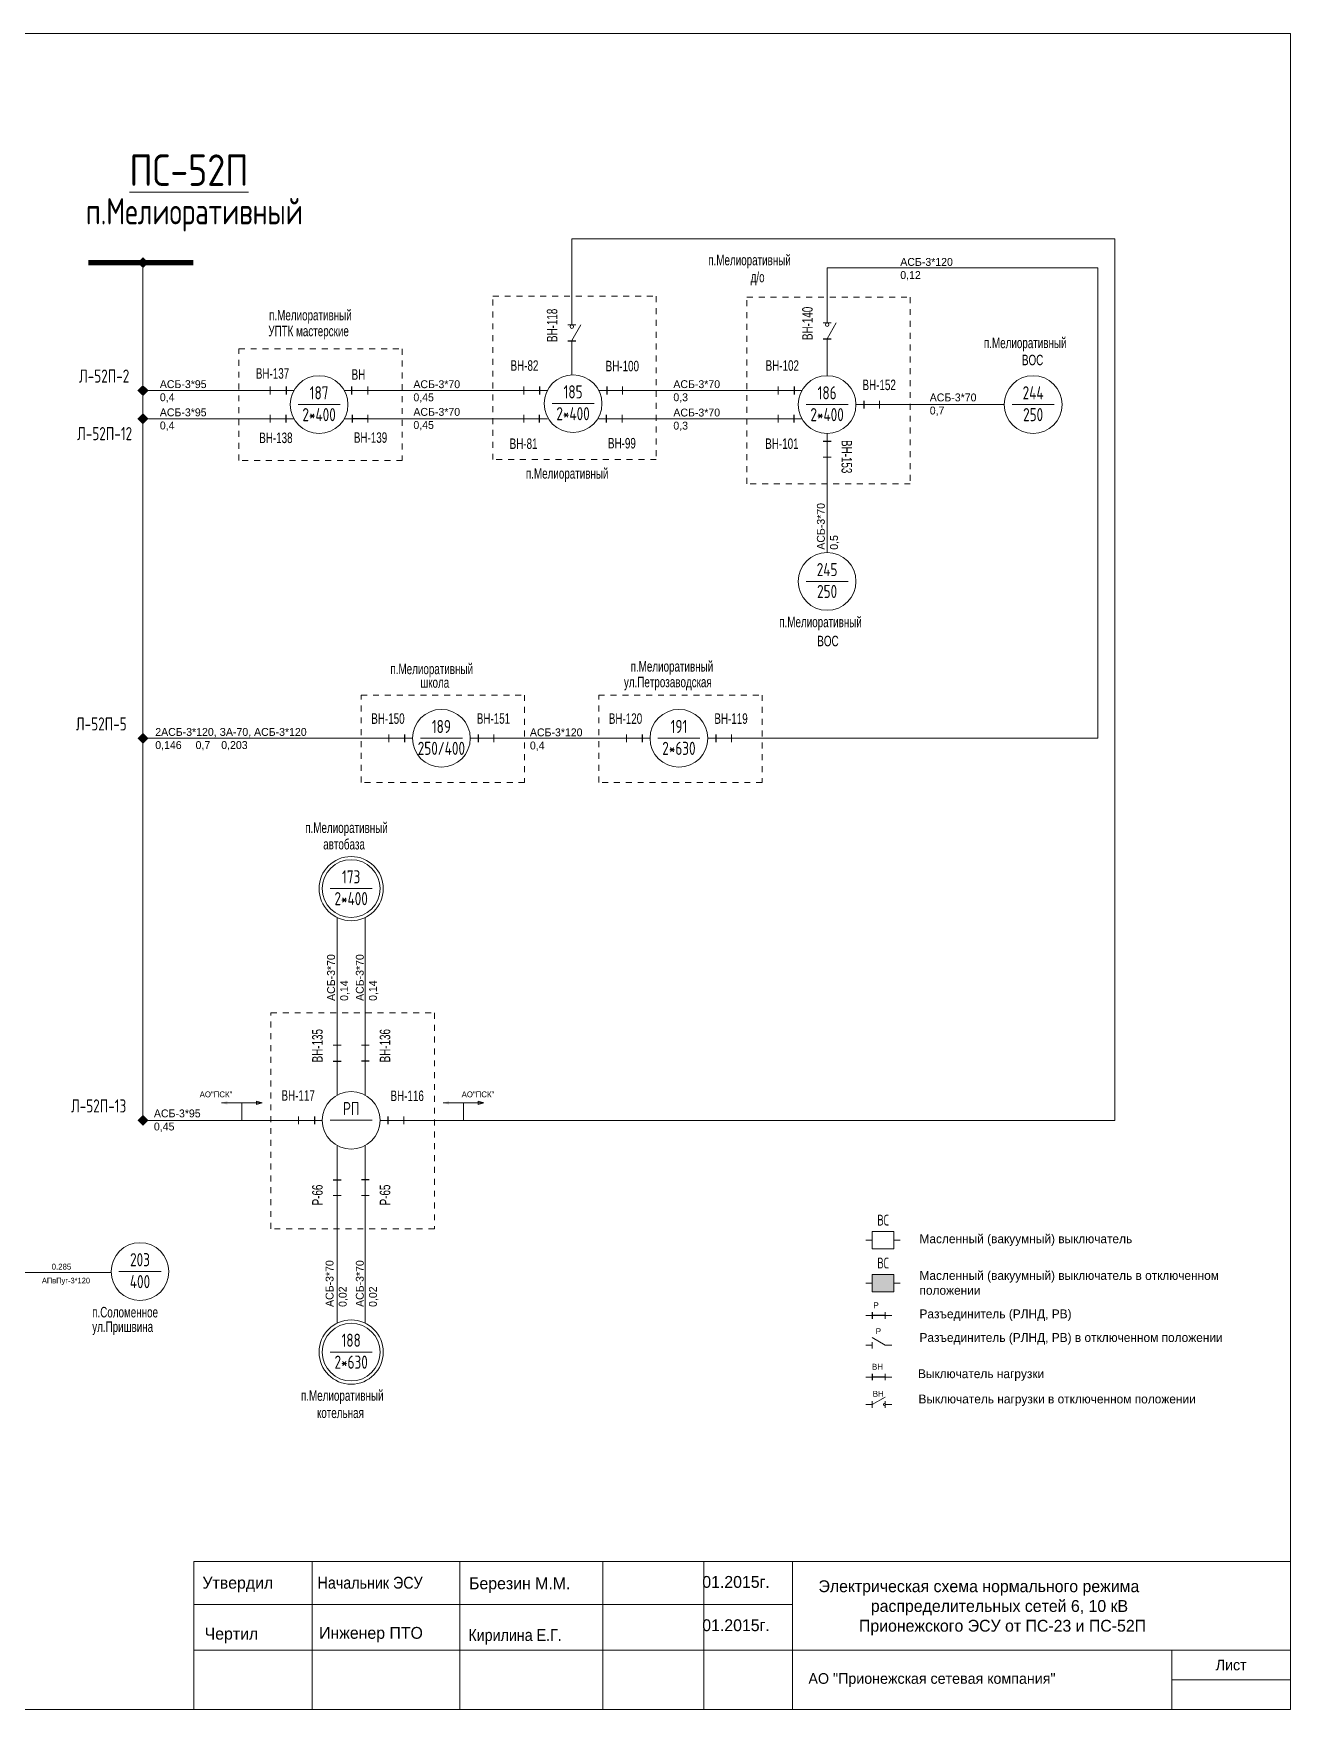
# Model space of a CAD drawing. Header units: millimetres. Extents: x 11 to 409, y 3 to 285.
# Drawn here: x 197 to 409, y 2.6 to 285.5 of the extents above; entities that cross this region are included whole.
import ezdxf
from ezdxf.enums import TextEntityAlignment as Align

# ---------------------------------------------------------------- set-up
doc = ezdxf.new("R2010")
doc.units = ezdxf.units.MM
doc.linetypes.add('JIS_02_1.0', pattern=[2, 1, -1])
for name, color, linetype, lineweight in [('10_КВ', 250, 'Continuous', 18), ('АТРИБУТЫ', 7, 'Continuous', 13), ('РАЗЪЕД_РУБИЛЬН', 150, 'Continuous', 13), ('ТЕКСТ', 7, 'Continuous', 13)]:
    doc.layers.add(name, color=color, linetype=linetype, lineweight=lineweight)
doc.layers.add('СХ_ОПЕРАТИВНАЯ', color=10, linetype='Continuous')
doc.layers.add('ШУНТ_РАЗЪЕД', color=161, linetype='Continuous')
doc.styles.add('ATTRIB', font='txt.shx', dxfattribs={"width": 0.7, "height": 5})
doc.styles.add('PRINADLEGNOST', font='txt.shx', dxfattribs={"width": 0.7, "height": 7})
doc.styles.add('МП', font='txt.shx', dxfattribs={"width": 0.7, "height": 2.5})
doc.styles.add('ПС', font='txt.shx', dxfattribs={"width": 0.8, "height": 12})
doc.styles.add('ТЕКСТ_МОДЕЛИ', font='txt.shx', dxfattribs={"width": 0.7, "height": 5})

# ---------------------------------------------------------------- blocks, each defined once
blk = doc.blocks.new('НАЗВАНИЕ_ОБЪЕКТА')
at = {"layer": 'АТРИБУТЫ'}
for tag, height, style, width, p in [('НОМЕР-ПС', 12, 'ПС', 0.8, (0, 0)), ('МЕСТОПОЛОЖЕНИЕ', 10, 'МП', 0.7, (0, -22)), ('ПРИНАДЛЕЖНОСТЬ', 7, 'PRINADLEGNOST', 0.7, (0, -37))]:
    blk.add_attdef(tag, text='', height=height, dxfattribs=dict(at, style=style, width=width)).set_placement(p, align=Align.TOP_CENTER)
blk = doc.blocks.new('ПРИСОЕД_ШИНЕ')
at = {"color": 0}
blk.add_solid([(0, 2.12), (2.12, 0), (-2.12, 0), (0, -2.12)], dxfattribs=at)
at = {"layer": 'АТРИБУТЫ', "style": 'ATTRIB', "width": 0.7}
blk.add_attdef('ДИСП_НОМ', text='', height=5, dxfattribs=at).set_placement((0, 3.12), align=Align.CENTER)
blk = doc.blocks.new('ВЫКЛ_НАГРУЗКИ')
at = {"color": 0, "linetype": 'ByBlock'}
for p, q in [((0, 0), (0, -3)), ((0, -9), (0, -12))]:
    blk.add_line(p, q, dxfattribs=at)
at = {"layer": 'РАЗЪЕД_РУБИЛЬН', "color": 0, "linetype": 'ByBlock'}
blk.add_line((-1.5, -3), (1.5, -3), dxfattribs=at)
at = {"layer": 'СХ_ОПЕРАТИВНАЯ', "color": 0, "linetype": 'ByBlock'}
blk.add_line((-1.5, -9), (1.5, -9), dxfattribs=at)
at = {"layer": 'РАЗЪЕД_РУБИЛЬН', "color": 7, "style": 'ATTRIB', "width": 0.7}
blk.add_attdef('ДИСП_НОМ', text='', height=5, dxfattribs=at).set_placement((-4.75, -6), align=Align.MIDDLE_RIGHT)
at = {"layer": 'РАЗЪЕД_РУБИЛЬН', "color": 7, "style": 'ATTRIB', "width": 0.7, "flags": 1}
blk.add_attdef('КОД', text='', height=5, dxfattribs=at).set_placement((-4.75, -12), align=Align.MIDDLE_RIGHT)
blk = doc.blocks.new('ТРАНСФ_ПОДСТ')
at = {"color": 7}
blk.add_line((-8, -11), (8, -11), dxfattribs=at)
at = {"color": 0}
blk.add_circle((0, -11), 11, dxfattribs=at)
at = {"layer": 'АТРИБУТЫ', "style": 'ATTRIB', "width": 0.7, "flags": 4}
for tag, p in [('OBOZN', (0, -9)), ('MOCHNOCT', (0, -17.33))]:
    blk.add_attdef(tag, text='', height=5, dxfattribs=at).set_placement(p, align=Align.CENTER)
at = {"layer": 'АТРИБУТЫ', "style": 'ТЕКСТ_МОДЕЛИ', "width": 0.7}
blk.add_attdef('MESTO_1', text='', height=5, dxfattribs=at).set_placement((14, -11), align=Align.BOTTOM_LEFT)
blk.add_attdef('MESTO_2', text='', height=5, dxfattribs=at).set_placement((14, -12), align=Align.TOP_LEFT)
blk = doc.blocks.new('РАЗЪЕДИНИТЕЛЬ')
at = {"color": 0, "linetype": 'ByBlock'}
for p, q in [((0, 0), (0, -3)), ((0, -9), (0, -12))]:
    blk.add_line(p, q, dxfattribs=at)
at = {"layer": 'РАЗЪЕД_РУБИЛЬН', "color": 0, "linetype": 'ByBlock'}
blk.add_line((-1.5, -3), (1.5, -3), dxfattribs=at)
at = {"layer": 'СХ_ОПЕРАТИВНАЯ', "color": 0, "linetype": 'ByBlock'}
blk.add_line((-1.5, -9), (1.5, -9), dxfattribs=at)
at = {"layer": 'ШУНТ_РАЗЪЕД', "color": 0}
blk.add_line((0, -3), (0, -9), dxfattribs=at)
at = {"layer": 'РАЗЪЕД_РУБИЛЬН', "color": 7, "style": 'ATTRIB', "width": 0.7}
blk.add_attdef('ДИСП_НОМ', text='', height=5, dxfattribs=at).set_placement((-4.75, -6), align=Align.MIDDLE_RIGHT)
at = {"layer": 'РАЗЪЕД_РУБИЛЬН', "color": 7, "style": 'ATTRIB', "width": 0.7, "flags": 1}
blk.add_attdef('КОД', text='', height=5, dxfattribs=at).set_placement((-4.75, -12), align=Align.MIDDLE_RIGHT)
blk = doc.blocks.new('ВЫКЛЮЧАТЕЛЬ')
at = {"color": 0, "linetype": 'ByBlock'}
for p, q in [((0, 0), (0, -3)), ((0, -13), (0, -16))]:
    blk.add_line(p, q, dxfattribs=at)
blk.add_lwpolyline([(-4, -3), (4, -3), (4, -13), (-4, -13)], close=True, dxfattribs=at)
at = {"layer": 'АТРИБУТЫ', "style": 'ATTRIB', "width": 0.7}
blk.add_attdef('ДИСП_НОМ', text='', height=5, dxfattribs=at).set_placement((-6, -8), align=Align.MIDDLE_RIGHT)
at = {"layer": 'АТРИБУТЫ', "style": 'ATTRIB', "width": 0.7, "flags": 1}
blk.add_attdef('КОД', text='', height=5, dxfattribs=at).set_placement((-6, -14), align=Align.MIDDLE_RIGHT)

msp = doc.modelspace()

# ---------------------------------------------------------------- hatches: boundary and pattern name
at = {"layer": '10_КВ'}
h = msp.add_hatch(color=256, dxfattribs=at)
h.paths.add_polyline_path([(235.54, 105), (234.56, 105), (234.56, 104.7)])
h.paths.add_polyline_path([(235.54, 105), (234.56, 105.29), (234.56, 105)])
h.paths.add_polyline_path([(229.63, 104.7), (229.63, 105), (228.65, 105)])
h.paths.add_polyline_path([(228.65, 105), (229.63, 105), (229.63, 105.29)])
h = msp.add_hatch(color=256, dxfattribs=at)
h.paths.add_polyline_path([(272.96, 105), (271.97, 105), (271.97, 104.7)])
h.paths.add_polyline_path([(272.96, 105), (271.97, 105.29), (271.97, 105)])
h.paths.add_polyline_path([(267.05, 104.7), (267.05, 105), (266.07, 105)])
h.paths.add_polyline_path([(266.07, 105), (267.05, 105), (267.05, 105.29)])
msp.add_hatch(color=7, dxfattribs=at).paths.add_polyline_path([(338.47, 76.01), (338.47, 73.1), (342.11, 73.1), (342.11, 76.01)])

# ---------------------------------------------------------------- linework, layer by layer
for p, q in [((287.78, 237.62), (287.78, 250.82)), ((287.78, 250.82), (379.38, 250.82)), ((215.42, 226.16), (215.42, 245.86)), ((330.85, 237.96), (330.85, 245.9)), ((330.85, 245.9), (376.5, 245.9)), ((287.78, 233.64), (289.3, 236.31)), ((330.85, 233.97), (332.37, 236.64)), ((287.78, 227.88), (287.78, 232.31)), ((330.85, 227.72), (330.85, 232.64)), ((215.42, 224.28), (215.42, 102.85)), ((216.36, 225.22), (231.13, 225.22)), ((231.13, 225.22), (235.57, 225.22)), ((236.89, 225.22), (239.55, 225.22)), ((250.68, 225.22), (259.14, 225.22)), ((273.91, 225.22), (278.34, 225.22)), ((279.67, 225.22), (282.33, 225.22)), ((293.66, 225.22), (296.32, 225.22)), ((297.65, 225.22), (302.08, 225.22)), ((316.85, 225.22), (321.28, 225.22)), ((322.61, 225.22), (325.27, 225.22)), ((337.06, 222.84), (339.71, 222.84)), ((341.04, 222.84), (360.74, 222.84)), ((216.36, 220.46), (231.13, 220.46)), ((231.13, 220.46), (235.57, 220.46)), ((236.89, 220.46), (239.55, 220.46)), ((250.68, 220.46), (253.34, 220.46)), ((254.67, 220.46), (259.1, 220.46)), ((273.91, 220.46), (278.52, 220.46)), ((279.67, 220.46), (282.33, 220.46)), ((293.62, 220.46), (296.28, 220.46)), ((297.61, 220.46), (302.04, 220.46)), ((316.85, 220.46), (321.28, 220.46)), ((322.61, 220.46), (325.27, 220.46)), ((330.85, 213.98), (330.85, 216.64)), ((330.85, 212.65), (330.85, 197.88)), ((215.7, 166.52), (255.58, 166.52)), ((256.91, 166.52), (259.57, 166.52)), ((271.98, 166.52), (274.63, 166.52)), ((275.96, 166.52), (295.66, 166.52)), ((296.99, 166.52), (299.65, 166.52)), ((312.05, 166.52), (314.71, 166.52)), ((316.04, 166.52), (376.5, 166.52)), ((248.17, 112.05), (248.17, 114.71)), ((252.93, 112.05), (252.93, 114.71)), ((248.17, 106.29), (248.17, 110.72)), ((252.93, 106.29), (252.93, 110.72)), ((252.93, 106.29), (252.93, 110.72)), ((228.65, 105), (235.54, 105)), ((232.09, 105), (232.09, 102.04)), ((235.54, 105), (234.56, 105.29)), ((234.56, 105.29), (234.56, 104.7)), ((235.54, 105), (234.56, 104.7)), ((266.07, 105), (272.96, 105)), ((269.51, 105), (269.51, 102.04)), ((272.96, 105), (271.97, 105.29)), ((271.97, 105.29), (271.97, 104.7)), ((272.96, 105), (271.97, 104.7)), ((215.74, 102.04), (240.36, 102.04)), ((241.69, 102.04), (244.35, 102.04)), ((256.75, 102.04), (259.41, 102.04)), ((260.74, 102.04), (379.38, 102.04)), ((248.17, 97.79), (248.17, 93.36)), ((252.93, 97.79), (252.93, 93.36)), ((248.17, 89.37), (248.17, 92.03)), ((252.93, 89.37), (252.93, 92.03))]:
    msp.add_line(p, q, dxfattribs=at)
at = {"layer": '10_КВ', "ltscale": 100}
msp.add_line((187.42, 76.37), (209.96, 76.37), dxfattribs=at)
at = {"layer": '10_КВ', "color": 7}
for p, q in [((340.65, 64.07), (338.48, 65.38)), ((337.37, 64.07), (338.47, 64.07)), ((338.47, 64.07), (338.47, 64.62)), ((338.47, 64.07), (338.47, 63.52)), ((340.65, 64.07), (341.75, 64.07)), ((337.37, 54.08), (338.47, 54.08)), ((338.47, 54.08), (340.67, 55.32)), ((338.47, 53.54), (338.47, 54.63)), ((340.65, 53.54), (340.65, 54.63)), ((341.75, 54.08), (340.65, 54.08)), ((409.03, 27.61), (224.03, 27.61)), ((224.03, 27.61), (224.03, 2.61)), ((243.98, 27.61), (243.98, 2.61)), ((268.86, 27.61), (268.86, 2.61)), ((293.03, 27.61), (293.03, 2.61)), ((310.03, 27.61), (310.03, 2.61)), ((325.03, 27.61), (325.03, 2.61)), ((325.03, 20.3), (224.03, 20.3)), ((409.03, 12.61), (224.03, 12.61)), ((389.03, 2.61), (389.03, 12.61)), ((389.03, 7.61), (409.03, 7.61))]:
    msp.add_line(p, q, dxfattribs=at)
at = {"layer": '10_КВ', "linetype": 'Continuous'}
msp.add_lwpolyline([(11.38, 2.61), (409.03, 2.61), (409.03, 285.47), (11.38, 285.47)], close=True, dxfattribs=at)
at = {"layer": '10_КВ', "const_width": 0.886}
msp.add_lwpolyline([(223.92, 246.8), (206.19, 246.8)], dxfattribs=at)
at = {"layer": '10_КВ'}
for centre in [(287.78, 236), (330.85, 236.33)]:
    msp.add_circle(centre, 0.295, dxfattribs=at)
at = {"layer": '10_КВ', "color": 7}
msp.add_circle((340.5, 54.08), 0.154, dxfattribs=at)
at = {"layer": 'ТЕКСТ'}
for p, q in [((379.38, 250.82), (379.38, 102.04)), ((376.5, 245.9), (376.5, 166.52)), ((259.14, 225.22), (273.91, 225.22)), ((302.08, 225.22), (316.85, 225.22)), ((259.1, 220.46), (273.87, 220.46)), ((302.08, 220.46), (316.85, 220.46)), ((248.17, 116.04), (248.17, 136.29)), ((252.93, 116.04), (252.93, 136.29)), ((248.17, 88.04), (248.17, 67.79)), ((252.93, 88.04), (252.93, 67.79))]:
    msp.add_line(p, q, dxfattribs=at)
at = {"layer": 'ТЕКСТ', "linetype": 'JIS_02_1.0'}
for points in [[(274.46, 241.13), (302.03, 241.13), (302.03, 213.56), (274.46, 213.56)], [(317.32, 240.97), (344.89, 240.97), (344.89, 209.46), (317.32, 209.46)], [(231.6, 232.27), (259.17, 232.27), (259.17, 213.4), (231.6, 213.4)], [(252.24, 173.82), (279.81, 173.82), (279.81, 159.05), (252.24, 159.05)], [(292.32, 173.82), (319.89, 173.82), (319.89, 159.05), (292.32, 159.05)], [(237.02, 120.17), (264.59, 120.17), (264.59, 83.74), (237.02, 83.74)]]:
    msp.add_lwpolyline(points, close=True, dxfattribs=at)
at = {"layer": 'ТЕКСТ'}
for centre in [(250.55, 141.15), (250.55, 62.93)]:
    msp.add_circle(centre, 5.42, dxfattribs=at)

# ---------------------------------------------------------------- block references
at = {"layer": '10_КВ'}
ref = msp.add_blockref('НАЗВАНИЕ_ОБЪЕКТА', (221.71, 267.44), dxfattribs=dict(at, xscale=-0.4431120238653342, yscale=0.4431120238652782, zscale=0.4431120238652894))
ref.add_attrib('НОМЕР-ПС', '%%UПС-52П', dxfattribs={"layer": 'АТРИБУТЫ', "height": 5.317, "style": 'ПС', "width": 0.8}).set_placement((223.18, 265.07), align=Align.TOP_CENTER)
ref.add_attrib('МЕСТОПОЛОЖЕНИЕ', 'п.Мелиоративный', dxfattribs={"layer": 'АТРИБУТЫ', "height": 4.4311, "style": 'МП', "width": 0.7}).set_placement((224.1, 257.69), align=Align.TOP_CENTER)
at = {"layer": '10_КВ', "xscale": -0.4431120238653342, "yscale": 0.4431120238652782, "zscale": 0.4431120238652894}
msp.add_blockref('ПРИСОЕД_ШИНЕ', (215.42, 246.8), dxfattribs=at)
at = {"layer": '10_КВ'}
ref = msp.add_blockref('ТРАНСФ_ПОДСТ', (330.85, 227.72), dxfattribs=dict(at, xscale=0.4431120238653342, yscale=0.4431120238653342, zscale=0.4431120238653342))
ref.add_attrib('MESTO_1', 'п.Мелиоративный', dxfattribs={"layer": 'АТРИБУТЫ', "height": 1.7724, "width": 0.7}).set_placement((310.8, 245.83), align=Align.BOTTOM_LEFT)
ref.add_attrib('MESTO_2', 'д/о', dxfattribs={"layer": 'АТРИБУТЫ', "height": 1.772, "width": 0.7}).set_placement((317.95, 245.27), align=Align.TOP_LEFT)
ref.add_attrib('OBOZN', '186', dxfattribs={"layer": 'АТРИБУТЫ', "height": 2.216, "style": 'ATTRIB', "width": 0.7, "flags": 4}).set_placement((330.85, 223.73), align=Align.CENTER)
ref.add_attrib('MOCHNOCT', '2*400', dxfattribs={"layer": 'АТРИБУТЫ', "height": 2.216, "style": 'ATTRIB', "width": 0.7, "flags": 4}).set_placement((330.85, 220.04), align=Align.CENTER)
ref = msp.add_blockref('ТРАНСФ_ПОДСТ', (245.14, 227.72), dxfattribs=dict(at, xscale=0.4431120238653342, yscale=0.4431120238653342, zscale=0.4431120238653342))
ref.add_attrib('MESTO_1', 'п.Мелиоративный', dxfattribs={"layer": 'АТРИБУТЫ', "height": 1.7724, "width": 0.7}).set_placement((236.71, 236.53), align=Align.BOTTOM_LEFT)
ref.add_attrib('MESTO_2', 'УПТК мастерские', dxfattribs={"layer": 'АТРИБУТЫ', "height": 1.7724, "width": 0.7}).set_placement((236.57, 236.15), align=Align.TOP_LEFT)
ref.add_attrib('OBOZN', '187', dxfattribs={"layer": 'АТРИБУТЫ', "height": 2.216, "style": 'ATTRIB', "width": 0.7, "flags": 4}).set_placement((245.14, 223.73), align=Align.CENTER)
ref.add_attrib('MOCHNOCT', '2*400', dxfattribs={"layer": 'АТРИБУТЫ', "height": 2.216, "style": 'ATTRIB', "width": 0.7, "flags": 4}).set_placement((245.14, 220.04), align=Align.CENTER)
ref = msp.add_blockref('ВЫКЛ_НАГРУЗКИ', (287.78, 237.62), dxfattribs=dict(at, xscale=0.4431120238653342, yscale=0.4431120238653342, zscale=0.4431120238653342))
ref.add_attrib('ДИСП_НОМ', 'ВН-118', dxfattribs={"layer": 'РАЗЪЕД_РУБИЛЬН', "color": 7, "height": 1.772, "rotation": 90, "width": 0.7}).set_placement((284.45, 236.22), align=Align.MIDDLE)
ref = msp.add_blockref('ВЫКЛ_НАГРУЗКИ', (330.85, 237.96), dxfattribs=dict(at, xscale=0.4431120238653342, yscale=0.4431120238653342, zscale=0.4431120238653342))
ref.add_attrib('ДИСП_НОМ', 'ВН-140', dxfattribs={"layer": 'РАЗЪЕД_РУБИЛЬН', "color": 7, "height": 1.772, "rotation": 90, "width": 0.7}).set_placement((327.53, 236.55), align=Align.MIDDLE)
ref = msp.add_blockref('ТРАНСФ_ПОДСТ', (365.61, 227.72), dxfattribs=dict(at, xscale=0.4431120238653342, yscale=0.4431120238653342, zscale=0.4431120238653342))
ref.add_attrib('MESTO_1', 'п.Мелиоративный', dxfattribs={"layer": 'АТРИБУТЫ', "height": 1.7724, "width": 0.7}).set_placement((357.31, 231.84), align=Align.BOTTOM_LEFT)
ref.add_attrib('MESTO_2', 'ВОС', dxfattribs={"layer": 'АТРИБУТЫ', "height": 1.772, "width": 0.7}).set_placement((363.73, 231.26), align=Align.TOP_LEFT)
ref.add_attrib('OBOZN', '244', dxfattribs={"layer": 'АТРИБУТЫ', "height": 2.216, "style": 'ATTRIB', "width": 0.7, "flags": 4}).set_placement((365.61, 223.73), align=Align.CENTER)
ref.add_attrib('MOCHNOCT', '250', dxfattribs={"layer": 'АТРИБУТЫ', "height": 2.216, "style": 'ATTRIB', "width": 0.7, "flags": 4}).set_placement((365.61, 220.04), align=Align.CENTER)
ref = msp.add_blockref('ВЫКЛ_НАГРУЗКИ', (278.34, 225.22), dxfattribs=dict(at, xscale=-0.4431120238652782, yscale=0.4431120238652782, zscale=0.4431120238652894, rotation=90))
ref.add_attrib('ДИСП_НОМ', 'ВН-82', dxfattribs={"layer": 'РАЗЪЕД_РУБИЛЬН', "color": 7, "height": 1.772, "width": 0.7}).set_placement((279.79, 228.55), align=Align.CENTER)
ref = msp.add_blockref('ВЫКЛ_НАГРУЗКИ', (297.65, 225.22), dxfattribs=dict(at, xscale=0.4431120238652782, yscale=0.4431120238652782, zscale=0.4431120238652782, rotation=270))
ref.add_attrib('ДИСП_НОМ', 'ВН-100', dxfattribs={"layer": 'РАЗЪЕД_РУБИЛЬН', "color": 7, "height": 1.772, "width": 0.7}).set_placement((296.3, 229.35), align=Align.MIDDLE)
ref = msp.add_blockref('ВЫКЛ_НАГРУЗКИ', (321.28, 225.22), dxfattribs=dict(at, xscale=-0.4431120238652782, yscale=0.4431120238652782, zscale=0.4431120238652894, rotation=90))
ref.add_attrib('ДИСП_НОМ', 'ВН-102', dxfattribs={"layer": 'РАЗЪЕД_РУБИЛЬН', "color": 7, "height": 1.772, "width": 0.7}).set_placement((323.29, 228.55), align=Align.CENTER)
at = {"layer": '10_КВ', "linetype": 'Continuous'}
ref = msp.add_blockref('ПРИСОЕД_ШИНЕ', (215.42, 225.22), dxfattribs=dict(at, xscale=0.4431120238653342, yscale=0.4431120238653342, zscale=0.4431120238653342))
ref.add_attrib('ДИСП_НОМ', 'Л-52П-2', dxfattribs={"layer": 'АТРИБУТЫ', "height": 2.216, "style": 'ATTRIB', "width": 0.7}).set_placement((208.87, 226.55), align=Align.CENTER)
at = {"layer": '10_КВ'}
ref = msp.add_blockref('ВЫКЛ_НАГРУЗКИ', (235.57, 225.22), dxfattribs=dict(at, xscale=-0.4431120238652782, yscale=0.4431120238652782, zscale=0.4431120238652894, rotation=90))
ref.add_attrib('ДИСП_НОМ', 'ВН-137', dxfattribs={"layer": 'РАЗЪЕД_РУБИЛЬН', "color": 7, "height": 1.772, "width": 0.7}).set_placement((237.28, 227.22), align=Align.CENTER)
ref = msp.add_blockref('РАЗЪЕДИНИТЕЛЬ', (254.71, 220.46), dxfattribs=dict(at, xscale=0.4431120238652782, yscale=0.4431120238652782, zscale=0.4431120238652782, rotation=270))
ref.add_attrib('ДИСП_НОМ', 'ВН', dxfattribs={"layer": 'РАЗЪЕД_РУБИЛЬН', "color": 7, "height": 1.772, "width": 0.7}).set_placement((252.93, 227.92), align=Align.MIDDLE_RIGHT)
ref = msp.add_blockref('ТРАНСФ_ПОДСТ', (287.99, 227.88), dxfattribs=dict(at, xscale=0.4431120238653342, yscale=0.4431120238653342, zscale=0.4431120238653342))
ref.add_attrib('MESTO_1', 'п.Мелиоративный', dxfattribs={"layer": 'АТРИБУТЫ', "height": 1.7724, "width": 0.7}).set_placement((280.03, 209.81), align=Align.BOTTOM_LEFT)
ref.add_attrib('OBOZN', '185', dxfattribs={"layer": 'АТРИБУТЫ', "height": 2.216, "style": 'ATTRIB', "width": 0.7, "flags": 4}).set_placement((287.99, 223.89), align=Align.CENTER)
ref.add_attrib('MOCHNOCT', '2*400', dxfattribs={"layer": 'АТРИБУТЫ', "height": 2.216, "style": 'ATTRIB', "width": 0.7, "flags": 4}).set_placement((287.99, 220.2), align=Align.CENTER)
ref = msp.add_blockref('ВЫКЛ_НАГРУЗКИ', (341.04, 222.84), dxfattribs=dict(at, xscale=0.4431120238652782, yscale=0.4431120238652782, zscale=0.4431120238652782, rotation=270))
ref.add_attrib('ДИСП_НОМ', 'ВН-152', dxfattribs={"layer": 'РАЗЪЕД_РУБИЛЬН', "color": 7, "height": 1.772, "width": 0.7}).set_placement((339.64, 226.17), align=Align.MIDDLE)
ref = msp.add_blockref('ВЫКЛ_НАГРУЗКИ', (254.67, 225.22), dxfattribs=dict(at, xscale=-0.4431120238653342, yscale=0.4431120238653342, zscale=0.4431120238652894, rotation=270))
ref.add_attrib('ДИСП_НОМ', 'ВН-139', dxfattribs={"layer": 'РАЗЪЕД_РУБИЛЬН', "color": 7, "height": 1.772, "width": 0.7}).set_placement((253.82, 217.28), align=Align.MIDDLE)
at = {"layer": '10_КВ', "linetype": 'Continuous'}
ref = msp.add_blockref('ПРИСОЕД_ШИНЕ', (215.42, 220.46), dxfattribs=dict(at, xscale=0.4431120238653342, yscale=0.4431120238653342, zscale=0.4431120238653342))
ref.add_attrib('ДИСП_НОМ', 'Л-52П-12', dxfattribs={"layer": 'АТРИБУТЫ', "height": 2.216, "style": 'ATTRIB', "width": 0.7}).set_placement((208.95, 216.84), align=Align.CENTER)
at = {"layer": '10_КВ'}
ref = msp.add_blockref('ВЫКЛ_НАГРУЗКИ', (235.57, 220.46), dxfattribs=dict(at, xscale=0.4431120238653342, yscale=0.4431120238653342, zscale=0.4431120238653342, rotation=90))
ref.add_attrib('ДИСП_НОМ', 'ВН-138', dxfattribs={"layer": 'РАЗЪЕД_РУБИЛЬН', "color": 7, "height": 1.772, "width": 0.7}).set_placement((237.85, 216.35), align=Align.CENTER)
ref = msp.add_blockref('ВЫКЛ_НАГРУЗКИ', (278.34, 220.46), dxfattribs=dict(at, xscale=0.4431120238653342, yscale=0.4431120238653342, zscale=0.4431120238653342, rotation=90))
ref.add_attrib('ДИСП_НОМ', 'ВН-81', dxfattribs={"layer": 'РАЗЪЕД_РУБИЛЬН', "color": 7, "height": 1.772, "width": 0.7}).set_placement((279.64, 215.36), align=Align.CENTER)
ref = msp.add_blockref('ВЫКЛ_НАГРУЗКИ', (297.61, 220.46), dxfattribs=dict(at, xscale=-0.4431120238653342, yscale=0.4431120238653342, zscale=0.4431120238652894, rotation=270))
ref.add_attrib('ДИСП_НОМ', 'ВН-99', dxfattribs={"layer": 'РАЗЪЕД_РУБИЛЬН', "color": 7, "height": 1.772, "width": 0.7}).set_placement((296.23, 216.33), align=Align.MIDDLE)
ref = msp.add_blockref('ВЫКЛ_НАГРУЗКИ', (321.28, 220.46), dxfattribs=dict(at, xscale=0.4431120238653342, yscale=0.4431120238653342, zscale=0.4431120238653342, rotation=90))
ref.add_attrib('ДИСП_НОМ', 'ВН-101', dxfattribs={"layer": 'РАЗЪЕД_РУБИЛЬН', "color": 7, "height": 1.772, "width": 0.7}).set_placement((323.23, 215.36), align=Align.CENTER)
ref = msp.add_blockref('ВЫКЛ_НАГРУЗКИ', (330.85, 212.65), dxfattribs=dict(at, xscale=0.4431120238653342, yscale=0.4431120238653342, zscale=0.4431120238653342, rotation=180))
ref.add_attrib('ДИСП_НОМ', 'ВН-153', dxfattribs={"layer": 'РАЗЪЕД_РУБИЛЬН', "color": 7, "height": 1.772, "rotation": 270, "width": 0.7}).set_placement((334.17, 214.05), align=Align.MIDDLE)
ref = msp.add_blockref('ТРАНСФ_ПОДСТ', (330.85, 197.88), dxfattribs=dict(at, xscale=0.4431120238653342, yscale=0.4431120238653342, zscale=0.4431120238653342))
ref.add_attrib('MESTO_1', 'п.Мелиоративный', dxfattribs={"layer": 'АТРИБУТЫ', "height": 1.7724, "width": 0.7}).set_placement((322.78, 184.74), align=Align.BOTTOM_LEFT)
ref.add_attrib('MESTO_2', 'ВОС', dxfattribs={"layer": 'АТРИБУТЫ', "height": 1.772, "width": 0.7}).set_placement((329.2, 183.83), align=Align.TOP_LEFT)
ref.add_attrib('OBOZN', '245', dxfattribs={"layer": 'АТРИБУТЫ', "height": 2.216, "style": 'ATTRIB', "width": 0.7, "flags": 4}).set_placement((330.85, 193.89), align=Align.CENTER)
ref.add_attrib('MOCHNOCT', '250', dxfattribs={"layer": 'АТРИБУТЫ', "height": 2.216, "style": 'ATTRIB', "width": 0.7, "flags": 4}).set_placement((330.85, 190.2), align=Align.CENTER)
ref = msp.add_blockref('ТРАНСФ_ПОДСТ', (265.77, 171.4), dxfattribs=dict(at, xscale=0.4431120238653342, yscale=0.4431120238653342, zscale=0.4431120238653342))
ref.add_attrib('MESTO_1', 'п.Мелиоративный', dxfattribs={"layer": 'АТРИБУТЫ', "height": 1.7724, "width": 0.7}).set_placement((257.18, 176.82), align=Align.BOTTOM_LEFT)
ref.add_attrib('MESTO_2', 'школа', dxfattribs={"layer": 'АТРИБУТЫ', "height": 1.772, "width": 0.7}).set_placement((262.22, 176.83), align=Align.TOP_LEFT)
ref.add_attrib('OBOZN', '189', dxfattribs={"layer": 'АТРИБУТЫ', "height": 2.216, "style": 'ATTRIB', "width": 0.7, "flags": 4}).set_placement((265.77, 167.41), align=Align.CENTER)
ref.add_attrib('MOCHNOCT', '250/400', dxfattribs={"layer": 'АТРИБУТЫ', "height": 2.216, "style": 'ATTRIB', "width": 0.7, "flags": 4}).set_placement((265.77, 163.72), align=Align.CENTER)
ref = msp.add_blockref('ТРАНСФ_ПОДСТ', (305.85, 171.4), dxfattribs=dict(at, xscale=0.4431120238653342, yscale=0.4431120238653342, zscale=0.4431120238653342))
ref.add_attrib('MESTO_1', 'п.Мелиоративный', dxfattribs={"layer": 'АТРИБУТЫ', "height": 1.7724, "width": 0.7}).set_placement((297.7, 177.25), align=Align.BOTTOM_LEFT)
ref.add_attrib('MESTO_2', 'ул.Петрозаводская', dxfattribs={"layer": 'АТРИБУТЫ', "height": 1.7724, "width": 0.7}).set_placement((296.57, 176.91), align=Align.TOP_LEFT)
ref.add_attrib('OBOZN', '191', dxfattribs={"layer": 'АТРИБУТЫ', "height": 2.216, "style": 'ATTRIB', "width": 0.7, "flags": 4}).set_placement((305.85, 167.41), align=Align.CENTER)
ref.add_attrib('MOCHNOCT', '2*630', dxfattribs={"layer": 'АТРИБУТЫ', "height": 2.216, "style": 'ATTRIB', "width": 0.7, "flags": 4}).set_placement((305.85, 163.72), align=Align.CENTER)
at = {"layer": '10_КВ', "linetype": 'Continuous'}
ref = msp.add_blockref('ПРИСОЕД_ШИНЕ', (215.42, 166.52), dxfattribs=dict(at, xscale=0.4431120238653342, yscale=0.4431120238653342, zscale=0.4431120238653342))
ref.add_attrib('ДИСП_НОМ', 'Л-52П-5', dxfattribs={"layer": 'АТРИБУТЫ', "height": 2.216, "style": 'ATTRIB', "width": 0.7}).set_placement((208.39, 167.85), align=Align.CENTER)
at = {"layer": '10_КВ'}
ref = msp.add_blockref('ВЫКЛ_НАГРУЗКИ', (255.58, 166.52), dxfattribs=dict(at, xscale=-0.4431120238652782, yscale=0.4431120238652782, zscale=0.4431120238652894, rotation=90))
ref.add_attrib('ДИСП_НОМ', 'ВН-150', dxfattribs={"layer": 'РАЗЪЕД_РУБИЛЬН', "color": 7, "height": 1.772, "width": 0.7}).set_placement((259.57, 169.85), align=Align.MIDDLE_RIGHT)
ref = msp.add_blockref('ВЫКЛ_НАГРУЗКИ', (275.96, 166.52), dxfattribs=dict(at, xscale=0.4431120238652782, yscale=0.4431120238652782, zscale=0.4431120238652782, rotation=270))
ref.add_attrib('ДИСП_НОМ', 'ВН-151', dxfattribs={"layer": 'РАЗЪЕД_РУБИЛЬН', "color": 7, "height": 1.772, "width": 0.7}).set_placement((274.56, 169.85), align=Align.MIDDLE)
ref = msp.add_blockref('ВЫКЛ_НАГРУЗКИ', (295.66, 166.52), dxfattribs=dict(at, xscale=-0.4431120238652782, yscale=0.4431120238652782, zscale=0.4431120238652894, rotation=90))
ref.add_attrib('ДИСП_НОМ', 'ВН-120', dxfattribs={"layer": 'РАЗЪЕД_РУБИЛЬН', "color": 7, "height": 1.772, "width": 0.7}).set_placement((299.65, 169.85), align=Align.MIDDLE_RIGHT)
ref = msp.add_blockref('ВЫКЛ_НАГРУЗКИ', (316.04, 166.52), dxfattribs=dict(at, xscale=0.4431120238652782, yscale=0.4431120238652782, zscale=0.4431120238652782, rotation=270))
ref.add_attrib('ДИСП_НОМ', 'ВН-119', dxfattribs={"layer": 'РАЗЪЕД_РУБИЛЬН', "color": 7, "height": 1.772, "width": 0.7}).set_placement((314.64, 169.85), align=Align.MIDDLE)
ref = msp.add_blockref('ТРАНСФ_ПОДСТ', (250.55, 146.03), dxfattribs=dict(at, xscale=0.4431120238653342, yscale=0.4431120238653342, zscale=0.4431120238653342))
ref.add_attrib('MESTO_1', 'п.Мелиоративный', dxfattribs={"layer": 'АТРИБУТЫ', "height": 1.7724, "width": 0.7}).set_placement((242.8, 150.02), align=Align.BOTTOM_LEFT)
ref.add_attrib('MESTO_2', 'автобаза', dxfattribs={"layer": 'АТРИБУТЫ', "height": 1.772, "width": 0.7}).set_placement((245.83, 149.54), align=Align.TOP_LEFT)
ref.add_attrib('OBOZN', '173', dxfattribs={"layer": 'АТРИБУТЫ', "height": 2.216, "style": 'ATTRIB', "width": 0.7, "flags": 4}).set_placement((250.55, 142.04), align=Align.CENTER)
ref.add_attrib('MOCHNOCT', '2*400', dxfattribs={"layer": 'АТРИБУТЫ', "height": 2.216, "style": 'ATTRIB', "width": 0.7, "flags": 4}).set_placement((250.55, 138.35), align=Align.CENTER)
ref = msp.add_blockref('ВЫКЛ_НАГРУЗКИ', (248.17, 116.04), dxfattribs=dict(at, xscale=0.4431120238653342, yscale=0.4431120238653342, zscale=0.4431120238653342))
ref.add_attrib('ДИСП_НОМ', 'ВН-135', dxfattribs={"layer": 'РАЗЪЕД_РУБИЛЬН', "color": 7, "height": 1.772, "rotation": 90, "width": 0.7}).set_placement((244.85, 114.64), align=Align.MIDDLE)
ref = msp.add_blockref('ВЫКЛ_НАГРУЗКИ', (252.93, 116.04), dxfattribs=dict(at, xscale=-0.4431120238653342, yscale=0.4431120238652782, zscale=0.4431120238652894))
ref.add_attrib('ДИСП_НОМ', 'ВН-136', dxfattribs={"layer": 'РАЗЪЕД_РУБИЛЬН', "color": 7, "height": 1.772, "rotation": 90, "width": 0.7}).set_placement((256.26, 114.64), align=Align.MIDDLE)
at = {"layer": '10_КВ', "linetype": 'Continuous'}
ref = msp.add_blockref('ПРИСОЕД_ШИНЕ', (215.42, 102.04), dxfattribs=dict(at, xscale=0.4431120238653342, yscale=0.4431120238653342, zscale=0.4431120238653342))
ref.add_attrib('ДИСП_НОМ', 'Л-52П-13', dxfattribs={"layer": 'АТРИБУТЫ', "height": 2.216, "style": 'ATTRIB', "width": 0.7}).set_placement((207.94, 103.37), align=Align.CENTER)
at = {"layer": '10_КВ'}
ref = msp.add_blockref('ВЫКЛ_НАГРУЗКИ', (240.36, 102.04), dxfattribs=dict(at, xscale=-0.4431120238652782, yscale=0.4431120238652782, zscale=0.4431120238652894, rotation=90))
ref.add_attrib('ДИСП_НОМ', 'ВН-117', dxfattribs={"layer": 'РАЗЪЕД_РУБИЛЬН', "color": 7, "height": 1.772, "width": 0.7}).set_placement((241.61, 105.36), align=Align.CENTER)
at = {"layer": '10_КВ', "xscale": 0.4431120238653342, "yscale": 0.4431120238653342, "zscale": 0.4431120238653342}
msp.add_blockref('ТРАНСФ_ПОДСТ', (250.55, 106.92), dxfattribs=at).add_auto_attribs({'OBOZN': 'РП'})
at = {"layer": '10_КВ'}
ref = msp.add_blockref('ВЫКЛ_НАГРУЗКИ', (260.74, 102.04), dxfattribs=dict(at, xscale=0.4431120238652782, yscale=0.4431120238652782, zscale=0.4431120238652782, rotation=270))
ref.add_attrib('ДИСП_НОМ', 'ВН-116', dxfattribs={"layer": 'РАЗЪЕД_РУБИЛЬН', "color": 7, "height": 1.772, "width": 0.7}).set_placement((260, 106.19), align=Align.MIDDLE)
ref = msp.add_blockref('ВЫКЛ_НАГРУЗКИ', (248.17, 88.04), dxfattribs=dict(at, xscale=-0.4431120238653342, yscale=0.4431120238653342, zscale=0.4431120238652894, rotation=180))
ref.add_attrib('ДИСП_НОМ', 'Р-66', dxfattribs={"layer": 'РАЗЪЕД_РУБИЛЬН', "color": 7, "height": 1.772, "rotation": 90, "width": 0.7}).set_placement((244.85, 89.44), align=Align.MIDDLE)
ref = msp.add_blockref('ВЫКЛ_НАГРУЗКИ', (252.93, 88.04), dxfattribs=dict(at, xscale=0.4431120238653342, yscale=0.4431120238653342, zscale=0.4431120238653342, rotation=180))
ref.add_attrib('ДИСП_НОМ', 'Р-65', dxfattribs={"layer": 'РАЗЪЕД_РУБИЛЬН', "color": 7, "height": 1.772, "rotation": 90, "width": 0.7}).set_placement((256.26, 89.44), align=Align.MIDDLE)
at = {"layer": '10_КВ', "color": 7}
ref = msp.add_blockref('ВЫКЛЮЧАТЕЛЬ', (343.2, 81.8), dxfattribs=dict(at, xscale=-0.3645000000001346, yscale=0.3645000000001346, zscale=0.3645, rotation=270))
ref.add_attrib('ДИСП_НОМ', 'ВС', dxfattribs={"layer": 'АТРИБУТЫ', "height": 1.823, "style": 'ATTRIB', "width": 0.7}).set_placement((341.3, 85.2), align=Align.MIDDLE_RIGHT)
at = {"layer": '10_КВ'}
ref = msp.add_blockref('ТРАНСФ_ПОДСТ', (214.92, 81.39), dxfattribs=dict(at, xscale=0.4431120238653342, yscale=0.4431120238653342, zscale=0.4431120238653342))
ref.add_attrib('MESTO_1', 'п.Соломенное', dxfattribs={"layer": 'АТРИБУТЫ', "height": 1.7724, "width": 0.7}).set_placement((206.85, 68.25), align=Align.BOTTOM_LEFT)
ref.add_attrib('MESTO_2', 'ул.Пришвина', dxfattribs={"layer": 'АТРИБУТЫ', "height": 1.7724, "width": 0.7}).set_placement((206.86, 68.1), align=Align.TOP_LEFT)
ref.add_attrib('OBOZN', '203', dxfattribs={"layer": 'АТРИБУТЫ', "height": 2.216, "style": 'ATTRIB', "width": 0.7, "flags": 4}).set_placement((214.92, 77.41), align=Align.CENTER)
ref.add_attrib('MOCHNOCT', '400', dxfattribs={"layer": 'АТРИБУТЫ', "height": 2.216, "style": 'ATTRIB', "width": 0.7, "flags": 4}).set_placement((214.92, 73.71), align=Align.CENTER)
at = {"layer": '10_КВ', "color": 7}
ref = msp.add_blockref('ВЫКЛЮЧАТЕЛЬ', (343.2, 74.55), dxfattribs=dict(at, xscale=-0.3645000000001346, yscale=0.3645000000001346, zscale=0.3645, rotation=270))
ref.add_attrib('ДИСП_НОМ', 'ВС', dxfattribs={"layer": 'АТРИБУТЫ', "height": 1.823, "style": 'ATTRIB', "width": 0.7}).set_placement((341.3, 77.95), align=Align.MIDDLE_RIGHT)
ref = msp.add_blockref('РАЗЪЕДИНИТЕЛЬ', (341.75, 69.1), dxfattribs=dict(at, xscale=0.3645000000001346, yscale=0.3645000000001346, zscale=0.3645000000001346, rotation=270))
ref.add_attrib('ДИСП_НОМ', 'Р', dxfattribs={"layer": 'РАЗЪЕД_РУБИЛЬН', "color": 7, "height": 1}).set_placement((339.56, 70.83), align=Align.MIDDLE_RIGHT)
at = {"layer": '10_КВ'}
ref = msp.add_blockref('ТРАНСФ_ПОДСТ', (250.55, 67.8), dxfattribs=dict(at, xscale=0.4431120238653342, yscale=0.4431120238653342, zscale=0.4431120238653342))
ref.add_attrib('MESTO_1', 'п.Мелиоративный', dxfattribs={"layer": 'АТРИБУТЫ', "height": 1.7724, "width": 0.7}).set_placement((242.08, 54.18), align=Align.BOTTOM_LEFT)
ref.add_attrib('MESTO_2', 'котельная', dxfattribs={"layer": 'АТРИБУТЫ', "height": 1.772, "width": 0.7}).set_placement((244.79, 53.57), align=Align.TOP_LEFT)
ref.add_attrib('OBOZN', '188', dxfattribs={"layer": 'АТРИБУТЫ', "height": 2.216, "style": 'ATTRIB', "width": 0.7, "flags": 4}).set_placement((250.55, 63.82), align=Align.CENTER)
ref.add_attrib('MOCHNOCT', '2*630', dxfattribs={"layer": 'АТРИБУТЫ', "height": 2.216, "style": 'ATTRIB', "width": 0.7, "flags": 4}).set_placement((250.55, 60.12), align=Align.CENTER)
at = {"layer": '10_КВ', "color": 7}
ref = msp.add_blockref('РАЗЪЕДИНИТЕЛЬ', (341.75, 58.72), dxfattribs=dict(at, xscale=0.3645000000001346, yscale=0.3645000000001346, zscale=0.3645000000001346, rotation=270))
ref.add_attrib('ДИСП_НОМ', 'ВН', dxfattribs={"layer": 'РАЗЪЕД_РУБИЛЬН', "color": 7, "height": 1}).set_placement((340.28, 60.45), align=Align.MIDDLE_RIGHT)

# ---------------------------------------------------------------- texts
for s, insert, char_height, width, attachment_point in [('Масленный (вакуумный) выключатель', (346.44, 82.8), 1.5, 55.4937, 1), ('Масленный (вакуумный) выключатель в отключенном положении', (346.44, 76.61), 1.5, 55.4937, 1), ('Разъединитель (РЛНД, РВ)', (346.44, 70.13), 1.5, 55.4937, 1), ('Разъединитель (РЛНД, РВ) в отключенном положении', (346.44, 66.14), 1.5, 55.4937, 1), ('Выключатель нагрузки', (346.19, 60.03), 1.5, 55.4937, 1), ('ВН', (338.55, 56.39), 1, 55.4937, 1), ('Выключатель нагрузки в отключенном положении', (346.27, 55.77), 1.5, 55.4937, 1), ('Утвердил', (225.46, 25), 2, 17, 1), ('{\\W0.9;Начальник ЭСУ}', (244.89, 25), 2, 28.2382, 1), ('Березин М.М.', (270.44, 24.9), 2, 24.7074, 1), (' 01.2015г.', (309.05, 25.14), 2, 23.9771, 1), ('\\pi9.1668;Электрическая схема нормального режима \\P\\pi18;распределительных сетей 6, 10 кВ\\P\\pi16;Прионежского ЭСУ от ПС-23 и ПС-52П', (320.23, 24.41), 2, 84, 1), (' 01.2015г.', (309.05, 17.83), 2, 23.9771, 1), ('Чертил', (225.83, 16.4), 2, 17, 1), ('Инженер ПТО', (245.14, 16.54), 2, 23.9771, 1), ('{\\W0.9;Кирилина Е.Г.}', (270.32, 16.17), 2, 24.7074, 1), ('АО "Прионежская сетевая компания"', (327.7, 8.74), 1.8, 74.3787, 1), ('Лист', (399.03, 10.11), 1.8, 20, 5)]:
    msp.add_mtext(s, dxfattribs=dict(at, insert=insert, char_height=char_height, width=width, attachment_point=attachment_point))
at = {"layer": 'ТЕКСТ'}
for s, insert, char_height, width, attachment_point in [('АСБ-3*120\\P0,12', (343.2, 247.59), 1.329, 5.3671, 1), ('АСБ-3*95\\P0,4', (218.27, 226.96), 1.329, 5.3671, 1), ('АСБ-3*70\\P0,45', (261.05, 226.95), 1.329, 5.3671, 1), ('АСБ-3*70\\P0,7', (348.17, 224.72), 1.329, 5.3671, 1), ('АСБ-3*95\\P0,4', (218.27, 222.2), 1.329, 5.3671, 1), ('АСБ-3*70\\P0,45', (261.05, 222.28), 1.329, 5.3671, 1), ('2АСБ-3*120, ЗА-70, АСБ-3*120\\P0,146^I   0,7^I 0,203', (217.5, 168.26), 1.3293, 41.6673, 1), ('АСБ-3*120\\P0,4', (280.71, 168.19), 1.329, 5.3671, 1), ('АО"ПСК"', (224.99, 106.92), 0.985, 27.9626, 1), ('АО"ПСК"', (269.19, 106.92), 0.985, 21.1723, 1), ('АСБ-3*95\\P0,45', (217.27, 103.88), 1.329, 5.3671, 1), ('0.285', (203.32, 77.84), 0.985, 25.9083, 3), ('АПвПуг-3*120', (198.37, 75.47), 0.9422, 6.9428, 1)]:
    msp.add_mtext(s, dxfattribs=dict(at, insert=insert, char_height=char_height, width=width, attachment_point=attachment_point))
at = {"layer": 'ТЕКСТ', "char_height": 1.329, "attachment_point": 1}
for insert in [(304.91, 226.96), (304.91, 222.17)]:
    msp.add_mtext('АСБ-3*70\\P0,3', dxfattribs=dict(at, insert=insert))
at = {"layer": 'ТЕКСТ', "char_height": 1.329, "width": 22.744, "attachment_point": 1, "rotation": 90}
for s, insert in [('АСБ-3*70\\P0,5', (329.13, 198.35)), ('АСБ-3*70\\P0,14', (246.49, 122.2)), ('АСБ-3*70\\P0,14', (251.34, 122.2)), ('АСБ-3*70\\P0,02', (246.24, 70.55)), ('АСБ-3*70\\P0,02', (251.34, 70.55))]:
    msp.add_mtext(s, dxfattribs=dict(at, insert=insert))
at = {"layer": 'ТЕКСТ', "color": 7, "insert": (339.06, 66.96), "char_height": 1, "width": 4.6504, "attachment_point": 1}
msp.add_mtext('Р', dxfattribs=at)

doc.saveas('drawing.dxf')
